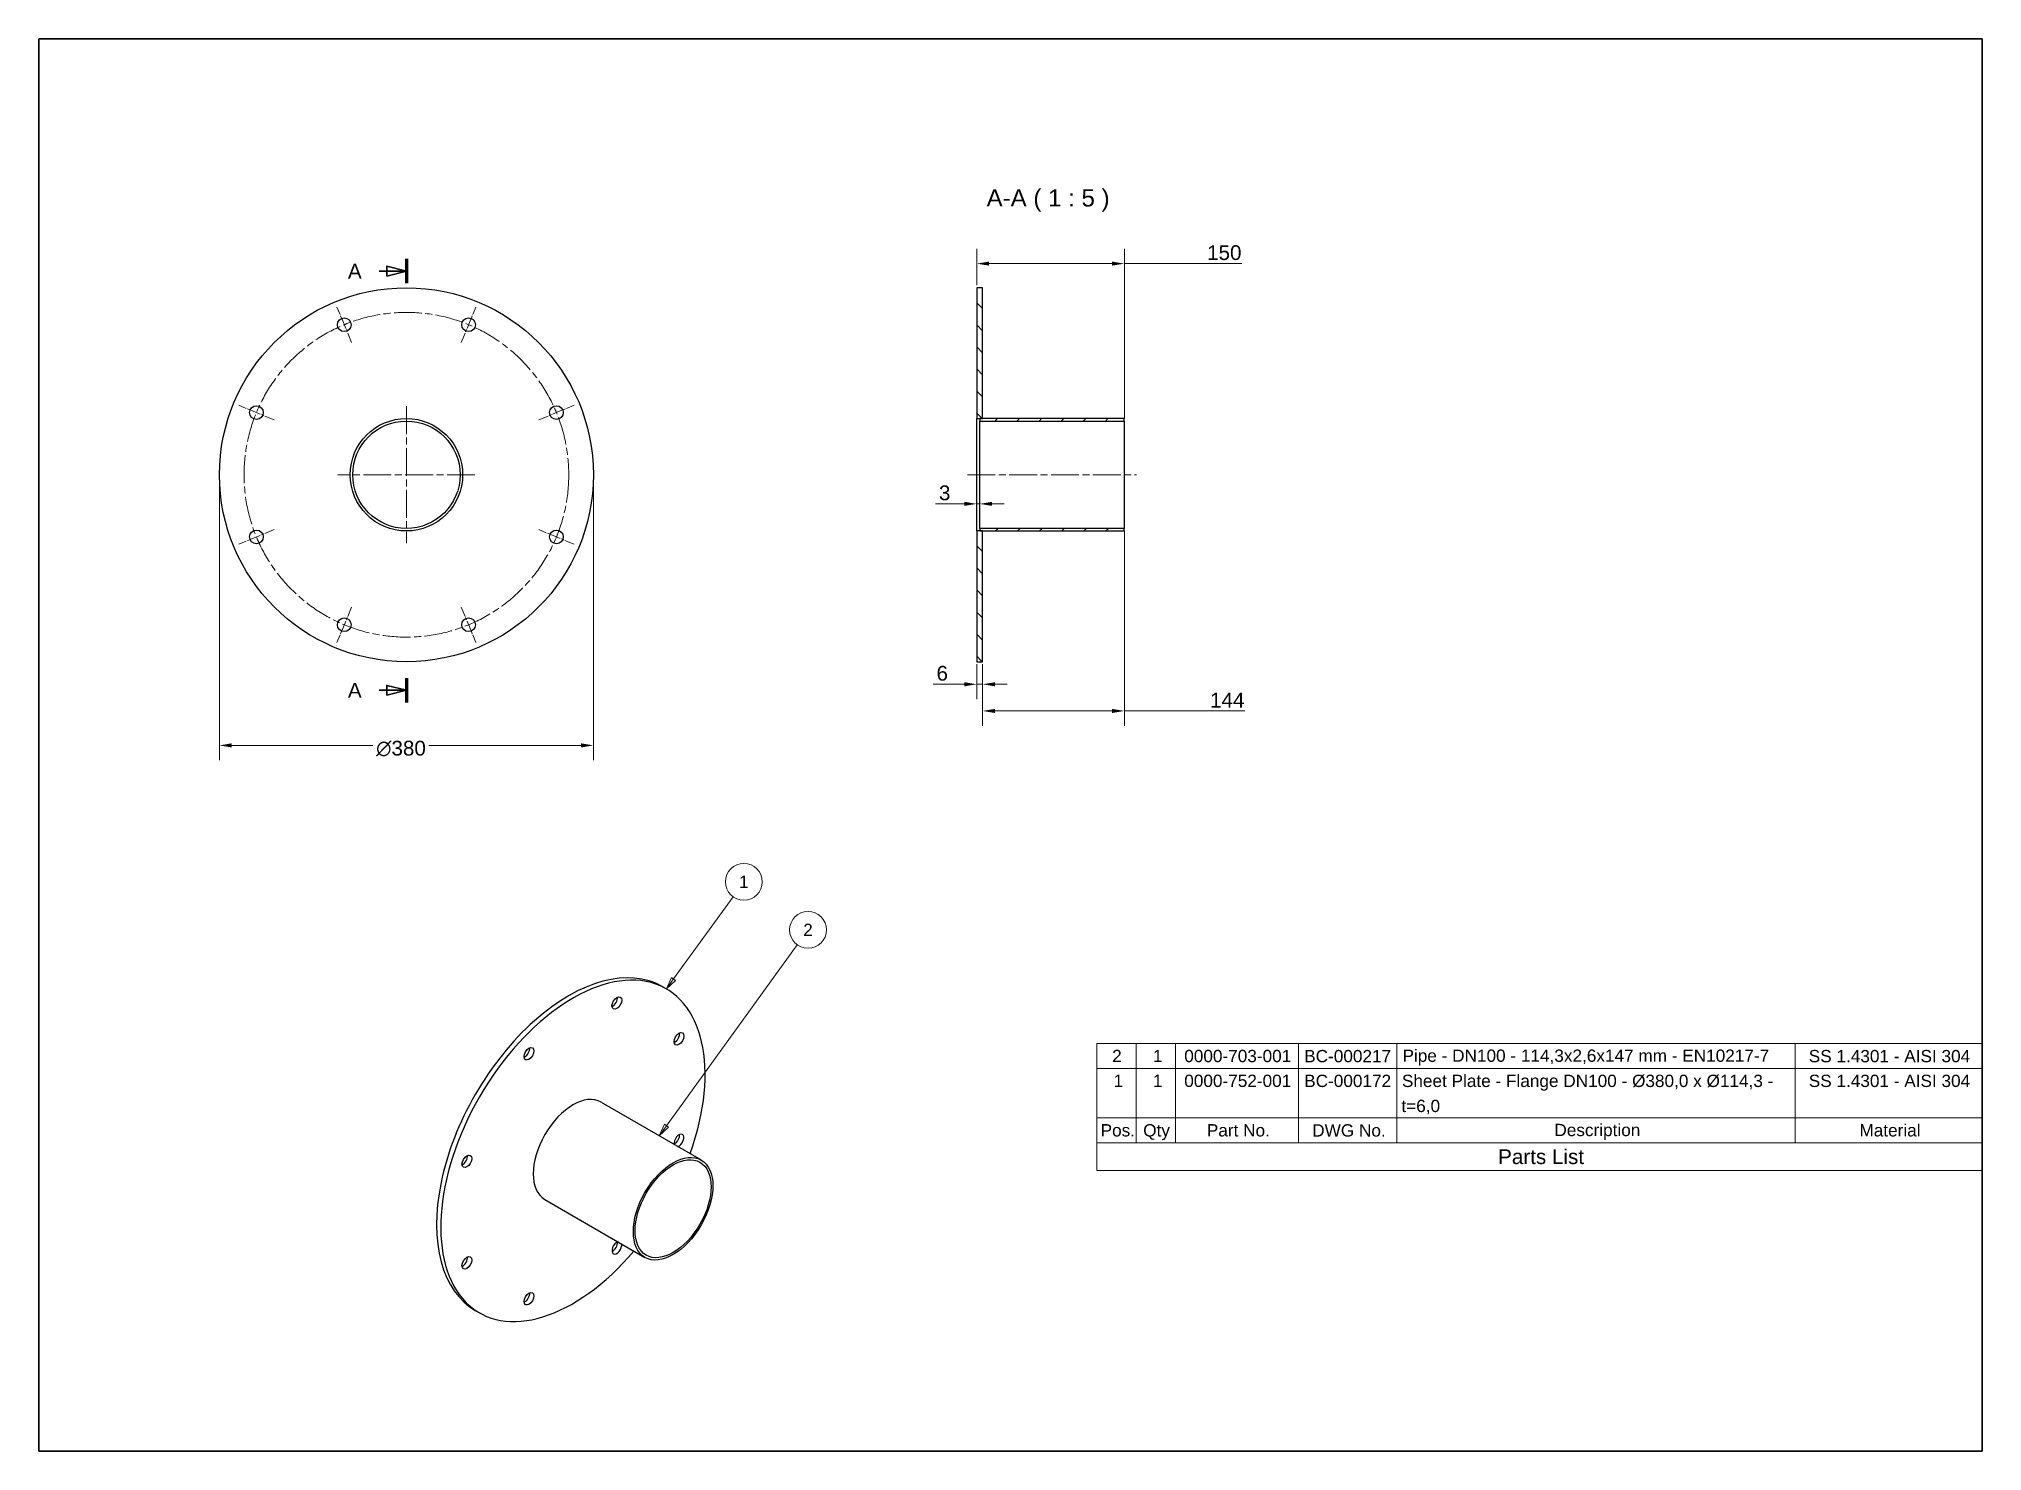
# Model space of a CAD drawing. Header units: millimetres. Extents: x 100 to 2075, y 25 to 1460.
import ezdxf

# ---------------------------------------------------------------- set-up
doc = ezdxf.new("R2010")
doc.units = ezdxf.units.MM
doc.header["$LTSCALE"] = 5
doc.linetypes.add('CHAIN', pattern=[0.3543, 0.2362, -0.0295, 0.0591, -0.0295])
doc.layers.get('0').update_dxf_attribs({"lineweight": 18})
for name, color, linetype, lineweight in [('Border', 7, 'Continuous', 35), ('Center Mark', 7, 'Continuous', 18), ('Centerline', 7, 'Continuous', 18), ('Dimension', 7, 'Continuous', 18), ('Hatch', 7, 'Continuous', 18), ('Section Line', 7, 'CHAIN', 35), ('Symbol', 7, 'Continuous', 18), ('Visible', 7, 'Continuous', 25)]:
    doc.layers.add(name, color=color, linetype=linetype, lineweight=lineweight)
doc.styles.add('Label Text', font='arial.ttf')
doc.styles.add('Note Text', font='arial.ttf')
doc.styles.add('Title', font='arial.ttf')
doc.dimstyles.new('Default - Method 2b', dxfattribs={"dimscale": 5, "dimtxt": 3, "dimasz": 2.5, "dimexe": 3, "dimexo": 0.5, "dimgap": 0.7, "dimtad": 0, "dimtoh": 1, "dimdec": 1, "dimrnd": 1e-08, "dimtxsty": 'Title', "dimcen": 0.09, "dimdle": 10, "dimclrd": 256, "dimclre": 256, "dimclrt": 7, "dimadec": 0, "dimazin": 2, "dimtfac": 0.833333, "dimtdec": 1, "dimtmove": 0, "dimatfit": 3, "dimfxl": 1, "dimtolj": 1, "dimlwd": -1, "dimlwe": -1, "dimarcsym": 0})
pattern_1 = [(45, (0, 0), (-11.22532, 11.22532), [])]
pattern_2 = [(135.0002, (0, 0), (-11.22528, -11.22536), [])]

# ---------------------------------------------------------------- blocks, each defined once
blk = doc.blocks.new('Borders A3L')
at = {"layer": 'Border'}
for p, q in [((415, 292), (20, 292)), ((20, 292), (20, 5)), ((415, 5), (415, 292)), ((20, 5), (205, 5)), ((20, 5), (205, 5)), ((20, 5), (415, 5))]:
    blk.add_line(p, q, dxfattribs=at)
blk = doc.blocks.new('2dTransSection0')
at = {"layer": 'Section Line', "linetype": 'Continuous'}
for p, q in [((94.71, 244.8), (90.71, 245.8)), ((90.71, 245.8), (90.71, 243.8)), ((89.14, 244.8), (90.71, 244.8)), ((90.71, 244.8), (94.71, 244.8)), ((90.71, 243.8), (94.71, 244.8)), ((89.14, 159.61), (90.71, 159.61)), ((94.71, 159.61), (90.71, 160.61)), ((90.71, 160.61), (90.71, 158.61)), ((90.71, 159.61), (94.71, 159.61)), ((90.71, 158.61), (94.71, 159.61))]:
    blk.add_line(p, q, dxfattribs=at)
at = {"layer": 'Section Line', "linetype": 'Continuous', "lineweight": 70}
for p, q in [((94.71, 247.28), (94.71, 242.33)), ((94.71, 162.08), (94.71, 157.14))]:
    blk.add_line(p, q, dxfattribs=at)
at = {"layer": 'Section Line', "linetype": 'Continuous', "flags": 128}
for points in [[(90.71, 243.8), (94.71, 244.8), (90.71, 245.8), (90.71, 243.8)], [(90.71, 158.61), (94.71, 159.61), (90.71, 160.61), (90.71, 158.61)]]:
    blk.add_lwpolyline(points, dxfattribs=at)
at = {"layer": 'Section Line'}
for points in [[(90.71, 243.8), (94.71, 244.8), (90.71, 245.8), (90.71, 243.8)], [(90.71, 158.61), (94.71, 159.61), (90.71, 160.61), (90.71, 158.61)]]:
    blk.add_solid(points, dxfattribs=at)
at = {"layer": 'Section Line', "char_height": 3, "attachment_point": 7, "style": 'Title'}
for insert in [(82.82, 243.3), (82.82, 158.11)]:
    blk.add_mtext('A', dxfattribs=dict(at, insert=insert))
blk = doc.blocks.new('Parts List')
at = {"layer": 'Symbol'}
for p, q in [((415, 87.82), (235.03, 87.82)), ((235.03, 87.82), (235.03, 72.72)), ((243.03, 87.82), (243.03, 72.72)), ((251.03, 87.82), (251.03, 72.72)), ((276.03, 87.82), (276.03, 72.72)), ((296, 87.82), (296, 72.72)), ((377, 87.82), (377, 72.72)), ((415, 87.82), (415, 72.72)), ((415, 82.79), (235.03, 82.79)), ((415, 72.72), (235.03, 72.72)), ((235.03, 67.68), (235.03, 72.72)), ((243.03, 67.68), (243.03, 72.72)), ((251.03, 67.68), (251.03, 72.72)), ((276.03, 67.68), (276.03, 72.72)), ((296, 67.68), (296, 72.72)), ((377, 67.68), (377, 72.72)), ((415, 67.68), (415, 72.72)), ((235.03, 62), (235.03, 67.68)), ((415, 67.68), (235.03, 67.68)), ((415, 62), (415, 67.68)), ((415, 62), (235.03, 62))]:
    blk.add_line(p, q, dxfattribs=at)
at = {"layer": 'Symbol', "color": 7, "attachment_point": 7}
for s, insert, char_height, style in [('2', (238.17, 84.05), 2.5, 'Note Text'), ('1', (246.46, 84.05), 2.5, 'Note Text'), ('0000-703-001', (252.82, 84.01), 2.5, 'Note Text'), ('BC-000217', (277.2, 83.99), 2.5, 'Note Text'), ('Pipe - DN100 - 114,3x2,6x147 mm - EN10217-7', (297.18, 83.36), 2.5, 'Note Text'), ('SS 1.4301 - AISI 304', (379.76, 83.99), 2.5, 'Note Text'), ('1', (238.46, 79.02), 2.5, 'Note Text'), ('1', (246.46, 79.02), 2.5, 'Note Text'), ('0000-752-001', (252.82, 78.97), 2.5, 'Note Text'), ('BC-000172', (277.2, 78.96), 2.5, 'Note Text'), ('Sheet Plate - Flange DN100 - Ø380,0 x Ø114,3 - ', (297.06, 78.24), 2.5, 'Note Text'), ('SS 1.4301 - AISI 304', (379.76, 78.96), 2.5, 'Note Text'), ('t=6,0', (296.96, 73.44), 2.5, 'Note Text'), ('Pos.', (235.82, 68.91), 2.5, 'Note Text'), ('Qty', (244.47, 68.19), 2.5, 'Note Text'), ('Part No.', (257.41, 68.91), 2.5, 'Note Text'), ('DWG No.', (278.83, 68.89), 2.5, 'Note Text'), ('Description', (328.05, 68.26), 2.5, 'Note Text'), ('Material', (390.06, 68.91), 2.5, 'Note Text'), ('Parts List', (316.62, 63.29), 3, 'Title')]:
    blk.add_mtext(s, dxfattribs=dict(at, insert=insert, char_height=char_height, style=style))
blk = doc.blocks.new('*D20')
at = {"layer": 'Defpoints', "color": 0, "transparency": 16777216}
for p in [(283.6, 1015.8), (663.6, 1015.8), (283.6, 742.1)]:
    blk.add_point(p, dxfattribs=at)
at = {"layer": 'Dimension', "transparency": 16777216}
for p, q in [((283.6, 1013.3), (283.6, 727.1)), ((663.6, 1013.3), (663.6, 727.1)), ((296.1, 742.1), (439.3, 742.1)), ((651.1, 742.1), (496.5, 742.1))]:
    blk.add_line(p, q, dxfattribs=at)
for points in [[(296.1, 744.2), (296.1, 740), (283.6, 742.1)], [(651.1, 744.2), (651.1, 740), (663.6, 742.1)]]:
    blk.add_solid(points, dxfattribs=at)
at = {"layer": 'Dimension', "color": 7, "transparency": 16777216, "insert": (442.8, 730.8), "char_height": 15, "attachment_point": 7, "style": 'Title'}
blk.add_mtext('\\A1;{\\fAIGDT|b0|i0;\\ln}\\fArial|b0|i0;{\\H15.0000;380}', dxfattribs=at)
blk = doc.blocks.new('*D21')
at = {"layer": 'Defpoints', "color": 0, "transparency": 16777216}
for p in [(1053.2, 987.5), (1053.2, 959.9), (1056.2, 962.5)]:
    blk.add_point(p, dxfattribs=at)
at = {"layer": 'Dimension', "transparency": 16777216}
for p, q in [((1040.7, 987.5), (1011.3, 987.5)), ((1053.2, 962.4), (1053.2, 1002.5)), ((1056.2, 987.5), (1053.2, 987.5)), ((1068.7, 987.5), (1081.2, 987.5))]:
    blk.add_line(p, q, dxfattribs=at)
for points in [[(1040.7, 989.6), (1040.7, 985.5), (1053.2, 987.5)], [(1068.7, 989.6), (1068.7, 985.5), (1056.2, 987.5)]]:
    blk.add_solid(points, dxfattribs=at)
at = {"layer": 'Dimension', "color": 7, "transparency": 16777216, "insert": (1014.8, 991), "char_height": 15, "attachment_point": 7, "style": 'Title'}
blk.add_mtext('\\A1;3', dxfattribs=at)
blk = doc.blocks.new('*D22')
at = {"layer": 'Defpoints', "color": 0, "transparency": 16777216}
for p in [(1053.2, 827.1), (1059.2, 827.1), (1053.2, 804.2)]:
    blk.add_point(p, dxfattribs=at)
at = {"layer": 'Dimension', "transparency": 16777216}
for p, q in [((1053.2, 824.6), (1053.2, 789.2)), ((1059.2, 824.6), (1059.2, 789.2)), ((1040.7, 804.2), (1008.8, 804.2)), ((1059.2, 804.2), (1053.2, 804.2)), ((1071.7, 804.2), (1084.2, 804.2))]:
    blk.add_line(p, q, dxfattribs=at)
for points in [[(1040.7, 806.3), (1040.7, 802.1), (1053.2, 804.2)], [(1071.7, 806.3), (1071.7, 802.1), (1059.2, 804.2)]]:
    blk.add_solid(points, dxfattribs=at)
at = {"layer": 'Dimension', "color": 7, "transparency": 16777216, "insert": (1012.3, 807.7), "char_height": 15, "attachment_point": 7, "style": 'Title'}
blk.add_mtext('\\A1;6', dxfattribs=at)
blk = doc.blocks.new('*D23')
at = {"layer": 'Defpoints', "color": 0, "transparency": 16777216}
for p in [(1203.2, 962.5), (1059.2, 827.1), (1203.2, 777.1)]:
    blk.add_point(p, dxfattribs=at)
at = {"layer": 'Dimension', "transparency": 16777216}
for p, q in [((1203.2, 960), (1203.2, 762.1)), ((1059.2, 824.6), (1059.2, 762.1)), ((1071.7, 777.1), (1190.7, 777.1)), ((1203.2, 777.1), (1325.5, 777.1))]:
    blk.add_line(p, q, dxfattribs=at)
for points in [[(1071.7, 779.2), (1071.7, 775), (1059.2, 777.1)], [(1190.7, 779.2), (1190.7, 775), (1203.2, 777.1)]]:
    blk.add_solid(points, dxfattribs=at)
at = {"layer": 'Dimension', "color": 7, "transparency": 16777216, "insert": (1290.3, 780.6), "char_height": 15, "attachment_point": 7, "style": 'Title'}
blk.add_mtext('\\A1;144', dxfattribs=at)
blk = doc.blocks.new('*D25')
at = {"layer": 'Defpoints', "color": 0, "transparency": 16777216}
for p in [(1203.2, 1231.6), (1053.2, 1207.1), (1203.2, 1071.6)]:
    blk.add_point(p, dxfattribs=at)
at = {"layer": 'Dimension', "transparency": 16777216}
for p, q in [((1053.2, 1209.6), (1053.2, 1246.6)), ((1203.2, 1074.1), (1203.2, 1246.6)), ((1065.7, 1231.6), (1190.7, 1231.6)), ((1203.2, 1231.6), (1322.5, 1231.6))]:
    blk.add_line(p, q, dxfattribs=at)
for points in [[(1065.7, 1233.7), (1065.7, 1229.6), (1053.2, 1231.6)], [(1190.7, 1233.7), (1190.7, 1229.6), (1203.2, 1231.6)]]:
    blk.add_solid(points, dxfattribs=at)
at = {"layer": 'Dimension', "color": 7, "transparency": 16777216, "insert": (1287.3, 1235.1), "char_height": 15, "attachment_point": 7, "style": 'Title'}
blk.add_mtext('\\A1;150', dxfattribs=at)
blk = doc.blocks.new('Balloon1')
at = {"layer": 'Symbol'}
for p, q in [((149.02, 100.96), (161.11, 117.67)), ((148.62, 101.25), (147.56, 98.93)), ((149.02, 100.96), (147.56, 98.93)), ((147.56, 98.93), (149.43, 100.66)), ((149.43, 100.66), (148.62, 101.25))]:
    blk.add_line(p, q, dxfattribs=at)
at = {"layer": 'Symbol', "flags": 128}
blk.add_lwpolyline([(148.62, 101.25), (147.56, 98.93), (149.43, 100.66), (148.62, 101.25)], dxfattribs=at)
at = {"layer": 'Symbol'}
blk.add_circle((163.3, 120.7), 3.75, dxfattribs=at)
blk.add_solid([(148.62, 101.25), (147.56, 98.93), (149.43, 100.66), (148.62, 101.25)], dxfattribs=at)
at = {"layer": 'Symbol', "insert": (163.3, 120.7), "char_height": 2.5, "attachment_point": 5, "style": 'Note Text'}
blk.add_mtext('1', dxfattribs=at)
blk = doc.blocks.new('Balloon2')
at = {"layer": 'Symbol'}
for p, q in [((147.55, 71.12), (174.15, 107.91)), ((147.15, 71.42), (146.09, 69.1)), ((147.55, 71.12), (146.09, 69.1)), ((147.96, 70.83), (147.15, 71.42)), ((146.09, 69.1), (147.96, 70.83))]:
    blk.add_line(p, q, dxfattribs=at)
at = {"layer": 'Symbol', "flags": 128}
blk.add_lwpolyline([(147.15, 71.42), (146.09, 69.1), (147.96, 70.83), (147.15, 71.42)], dxfattribs=at)
at = {"layer": 'Symbol'}
blk.add_circle((176.34, 110.93), 3.75, dxfattribs=at)
blk.add_solid([(147.15, 71.42), (146.09, 69.1), (147.96, 70.83), (147.15, 71.42)], dxfattribs=at)
at = {"layer": 'Symbol', "insert": (176.34, 110.93), "char_height": 2.5, "attachment_point": 5, "style": 'Note Text'}
blk.add_mtext('2', dxfattribs=at)

msp = doc.modelspace()

# ---------------------------------------------------------------- hatches: boundary and pattern name
at = {"layer": 'Hatch'}
h = msp.add_hatch(dxfattribs=at)
h.set_pattern_fill('ANSI31', color=256, scale=127, angle=90.00021, style=0)
h.set_pattern_definition(pattern_2)
h.paths.add_polyline_path([(1059.17, 1207.1), (1053.17, 1207.1), (1053.17, 1074.25), (1056.17, 1074.25), (1059.17, 1074.25)])
h = msp.add_hatch(dxfattribs=at)
h.set_pattern_fill('ANSI31', color=256, scale=127, style=0)
h.set_pattern_definition(pattern_1)
h.paths.add_polyline_path([(1056.17, 1071.65), (1203.17, 1071.65), (1203.17, 1074.25), (1059.17, 1074.25), (1056.17, 1074.25)])
h = msp.add_hatch(dxfattribs=at)
h.set_pattern_fill('ANSI31', color=256, scale=127, angle=90.00021, style=0)
h.set_pattern_definition(pattern_2)
h.paths.add_polyline_path([(1053.17, 827.1), (1059.17, 827.1), (1059.17, 959.95), (1056.17, 959.95), (1053.17, 959.95)])
h = msp.add_hatch(dxfattribs=at)
h.set_pattern_fill('ANSI31', color=256, scale=127, style=0)
h.set_pattern_definition(pattern_1)
h.paths.add_polyline_path([(1203.17, 962.55), (1056.17, 962.55), (1056.17, 959.95), (1059.17, 959.95), (1203.17, 959.95)])

# ---------------------------------------------------------------- linework, layer by layer
at = {"layer": 'Center Mark', "linetype": 'CHAIN', "ltscale": 8.667317}
for p, q in [((417.89, 1151.52), (402.97, 1187.55)), ((529.25, 1151.52), (544.18, 1187.55)), ((339.15, 1072.78), (303.12, 1087.7)), ((608, 1072.78), (644.03, 1087.7)), ((339.15, 961.42), (303.12, 946.49)), ((644.03, 946.49), (608, 961.42)), ((417.89, 882.67), (402.97, 846.64)), ((529.25, 882.67), (544.18, 846.64))]:
    msp.add_line(p, q, dxfattribs=at)
at = {"layer": 'Center Mark', "linetype": 'CHAIN', "ltscale": 23.990969}
for p, q in [((473.57, 1086.75), (473.57, 947.45)), ((543.22, 1017.1), (403.92, 1017.1))]:
    msp.add_line(p, q, dxfattribs=at)
at = {"layer": 'Centerline', "linetype": 'CHAIN', "ltscale": 23.990969}
msp.add_line((1043.67, 1017.1), (1215.67, 1017.1), dxfattribs=at)
msp.add_circle((473.57, 1017.1), 165, dxfattribs=at)
at = {"layer": 'Visible'}
for p, q in [((1059.17, 1207.1), (1053.17, 1207.1)), ((1053.17, 1207.1), (1053.17, 1074.25)), ((1059.17, 1074.25), (1059.17, 1207.1)), ((1053.17, 1074.25), (1059.17, 1074.25)), ((1053.17, 959.95), (1053.17, 1074.25)), ((1203.17, 1074.25), (1056.17, 1074.25)), ((1056.17, 1074.25), (1056.17, 1071.65)), ((1056.17, 1071.65), (1203.17, 1071.65)), ((1056.17, 962.55), (1056.17, 1071.65)), ((1203.17, 1071.65), (1203.17, 1074.25)), ((1203.17, 1071.65), (1203.17, 962.55)), ((1059.17, 959.95), (1053.17, 959.95)), ((1053.17, 959.95), (1053.17, 827.1)), ((1203.17, 962.55), (1056.17, 962.55)), ((1056.17, 962.55), (1056.17, 959.95)), ((1056.17, 959.95), (1203.17, 959.95)), ((1059.17, 827.1), (1059.17, 959.95)), ((1203.17, 959.95), (1203.17, 962.55)), ((1053.17, 827.1), (1059.17, 827.1)), ((733.54, 497.11), (737.78, 494.66)), ((671.36, 379.6), (773.18, 320.82)), ((614.21, 280.62), (716.03, 221.83)), ((543.54, 168.02), (547.78, 165.57))]:
    msp.add_line(p, q, dxfattribs=at)
for centre, radius in [((473.57, 1017.1), 190), ((410.43, 1169.54), 7), ((536.72, 1169.54), 7), ((321.13, 1080.24), 7), ((626.01, 1080.24), 7), ((473.57, 1017.1), 57.15), ((473.57, 1017.1), 54.55), ((321.13, 953.96), 7), ((626.01, 953.96), 7), ((410.43, 864.66), 7), ((536.72, 864.66), 7)]:
    msp.add_circle(centre, radius, dxfattribs=at)
for centre, major_axis, start_param, end_param in [((638.54, 332.56), (95, 164.54), 0, 3.1415927), ((642.78, 330.11), (95, 164.54), 5.0179093, 10.6900539), ((683.19, 482.81), (3.5, 6.06), 3.7927301, 5.6320478), ((593.89, 431.25), (3.5, 6.06), 3.7927301, 5.6320478), ((746.33, 446.35), (3.5, 6.06), 3.7927301, 5.6320478), ((642.78, 330.11), (-28.58, -49.49), 3.1415927, 6.2831853), ((750.57, 340.79), (3.5, 6.06), 3.6846951, 8.8816755), ((746.33, 343.24), (3.5, 6.06), 3.7927301, 5.6320478), ((530.75, 321.88), (3.5, 6.06), 3.7927301, 5.6320478), ((687.43, 231.42), (-3.5, -6.06), 3.6846951, 8.8816755), ((683.19, 233.87), (3.5, 6.06), 3.7927301, 5.6320478), ((530.75, 218.77), (3.5, 6.06), 3.7927301, 5.6320478), ((593.89, 182.32), (3.5, 6.06), 3.7927301, 5.6320478)]:
    msp.add_ellipse(centre, major_axis=major_axis, ratio=0.5773503, start_param=start_param, end_param=end_param, dxfattribs=at)
for centre, major_axis in [((687.43, 480.36), (3.5, 6.06)), ((598.13, 428.8), (-3.5, -6.06)), ((750.57, 443.9), (3.5, 6.06)), ((534.99, 319.43), (-3.5, -6.06)), ((744.6, 271.32), (28.58, 49.49)), ((744.6, 271.32), (-27.28, -47.24)), ((534.99, 216.32), (-3.5, -6.06)), ((598.13, 179.87), (-3.5, -6.06))]:
    msp.add_ellipse(centre, major_axis=major_axis, ratio=0.5773503, dxfattribs=at)

# ---------------------------------------------------------------- block references
at = {"xscale": 5, "yscale": 5, "zscale": 5}
msp.add_blockref('Borders A3L', (0, 0), dxfattribs=at)
at = {"layer": 'Section Line', "xscale": 5, "yscale": 5, "zscale": 5}
msp.add_blockref('2dTransSection0', (0, 0), dxfattribs=at)
at = {"layer": 'Symbol', "xscale": 5, "yscale": 5, "zscale": 5}
for name in ['Balloon1', 'Balloon2', 'Parts List']:
    msp.add_blockref(name, (0, 0), dxfattribs=at)

# ---------------------------------------------------------------- texts
at = {"layer": 'Symbol', "insert": (1063.23, 1284.43), "char_height": 17.5, "attachment_point": 7, "style": 'Label Text'}
msp.add_mtext('A-A ( 1 : 5 )', dxfattribs=at)

# ---------------------------------------------------------------- dimensions: what is measured, and where the dimension line sits
at = {"layer": 'Dimension'}
for base, p1, p2, override, picture, middle in [((1203.17, 1231.65), (1053.17, 1207.1), (1203.17, 1071.65), {"dimgap": 0.7, "dimtad": 1, "dimtoh": 0, "dimdec": 1, "dimtol": 0, "dimlim": 0, "dimtp": 0, "dimtm": 0, "dimtdec": 1, "dimtofl": 0, "dimatfit": 2}, '*D25', (1303.17, 1231.65)), ((1053.17, 987.54), (1056.17, 962.55), (1053.17, 959.95), {"dimgap": 0.7, "dimtad": 1, "dimtoh": 0, "dimdec": 1, "dimse1": 1, "dimtol": 0, "dimlim": 0, "dimtp": 0, "dimtm": 0, "dimtdec": 1, "dimtofl": 1, "dimatfit": 1}, '*D21', (1019.75, 987.54)), ((1203.17, 777.1), (1059.17, 827.1), (1203.17, 962.55), {"dimgap": 0.7, "dimtad": 1, "dimtoh": 0, "dimdec": 1, "dimtol": 0, "dimlim": 0, "dimtp": 0, "dimtm": 0, "dimtdec": 1, "dimtofl": 0, "dimatfit": 2}, '*D23', (1306.17, 777.1)), ((1053.17, 804.2), (1059.17, 827.1), (1053.17, 827.1), {"dimgap": 0.7, "dimtad": 1, "dimtoh": 0, "dimdec": 1, "dimtol": 0, "dimlim": 0, "dimtp": 0, "dimtm": 0, "dimtdec": 1, "dimtofl": 1, "dimatfit": 1}, '*D22', (1017.26, 804.2))]:
    dim = msp.add_linear_dim(base=base, p1=p1, p2=p2, angle=180, dimstyle='Default - Method 2b', override=override, dxfattribs=at)
    dim.commit()
    dim.dimension.update_dxf_attribs({"geometry": picture, "text_midpoint": middle, "dimtype": 160})
dim = msp.add_linear_dim(base=(283.57, 742.1), p1=(663.57, 1015.85), p2=(283.57, 1015.85), angle=180, text='{\\fAIGDT|b0|i0;\\ln}\\fArial|b0|i0;{\\H15.0000;<>}', dimstyle='Default - Method 2b', override={"dimgap": 0.7, "dimtih": 1, "dimdec": 1, "dimtol": 0, "dimlim": 0, "dimtp": 0, "dimtm": 0, "dimtdec": 1, "dimtofl": 0, "dimatfit": 1}, dxfattribs=at)
dim.commit()
dim.dimension.update_dxf_attribs({"geometry": '*D20', "text_midpoint": (467.9, 742.1), "dimtype": 160})

doc.saveas('drawing.dxf')
